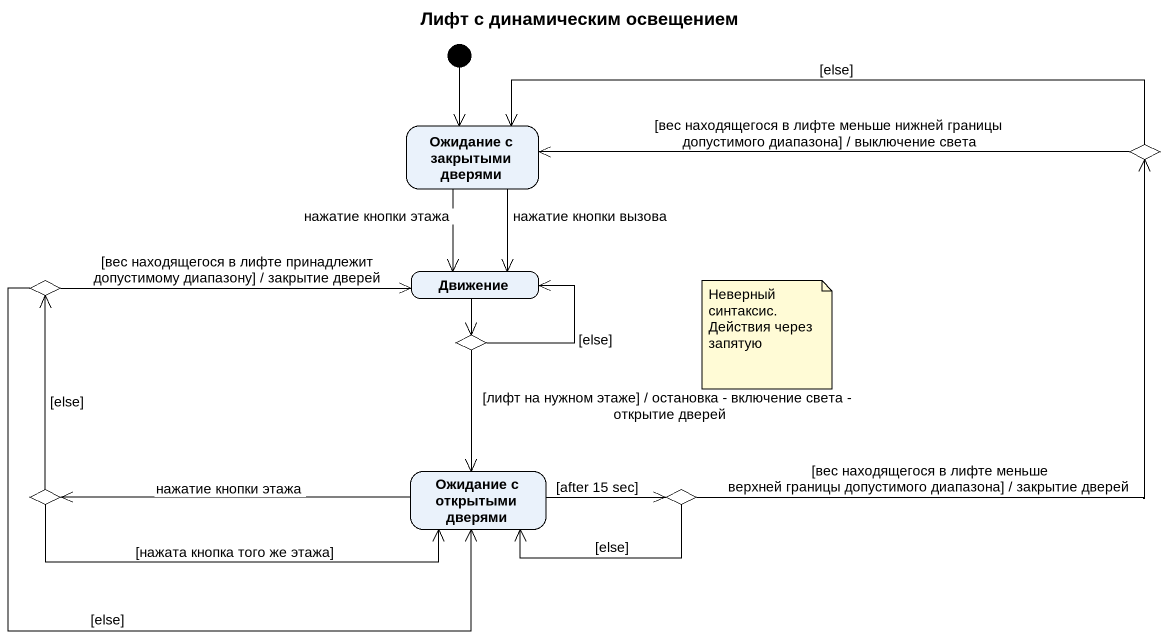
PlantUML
@startuml
title Лифт с динамическим освещением
hide empty description
state "Ожидание с закрытыми дверями" as Ожидание_с_закрытыми_дверями
state choice1 <<choice>>
state choice2 <<choice>>
state Движение
state choice3 <<choice>>
state choice4 <<choice>>
state "Ожидание с открытыми дверями" as Ожидание_с_открытыми_дверями
state choice5 <<choice>>
[*] --> Ожидание_с_закрытыми_дверями
Ожидание_с_закрытыми_дверями --> Движение : нажатие кнопки вызова
Ожидание_с_закрытыми_дверями --> Движение : нажатие кнопки этажа
choice1 -left-> Ожидание_с_закрытыми_дверями : [вес находящегося в лифте меньше нижней границы допустимого диапазона] / выключение света
choice1 -left-> Ожидание_с_закрытыми_дверями : [else]
choice2 -right-> Движение : [вес находящегося в лифте принадлежит допустимому диапазону] / закрытие дверей
choice2 -right-> Ожидание_с_открытыми_дверями : [else]
Движение --> choice3
choice3 -up-> Движение : [else]
choice3 --> Ожидание_с_открытыми_дверями : [лифт на нужном этаже] / остановка - включение света - открытие дверей
choice4 -up-> choice2 : [else]
choice4 -right-> Ожидание_с_открытыми_дверями : [нажата кнопка того же этажа]
Ожидание_с_открытыми_дверями -left-> choice4 : нажатие кнопки этажа
Ожидание_с_открытыми_дверями -right-> choice5 : [after 15 sec]
choice5 -up-> choice1 : [вес находящегося в лифте меньше верхней границы допустимого диапазона] / закрытие дверей
choice5 -left-> Ожидание_с_открытыми_дверями : [else]
note as N1
  Неверный синтаксис. Действия через запятую
end note
@enduml
